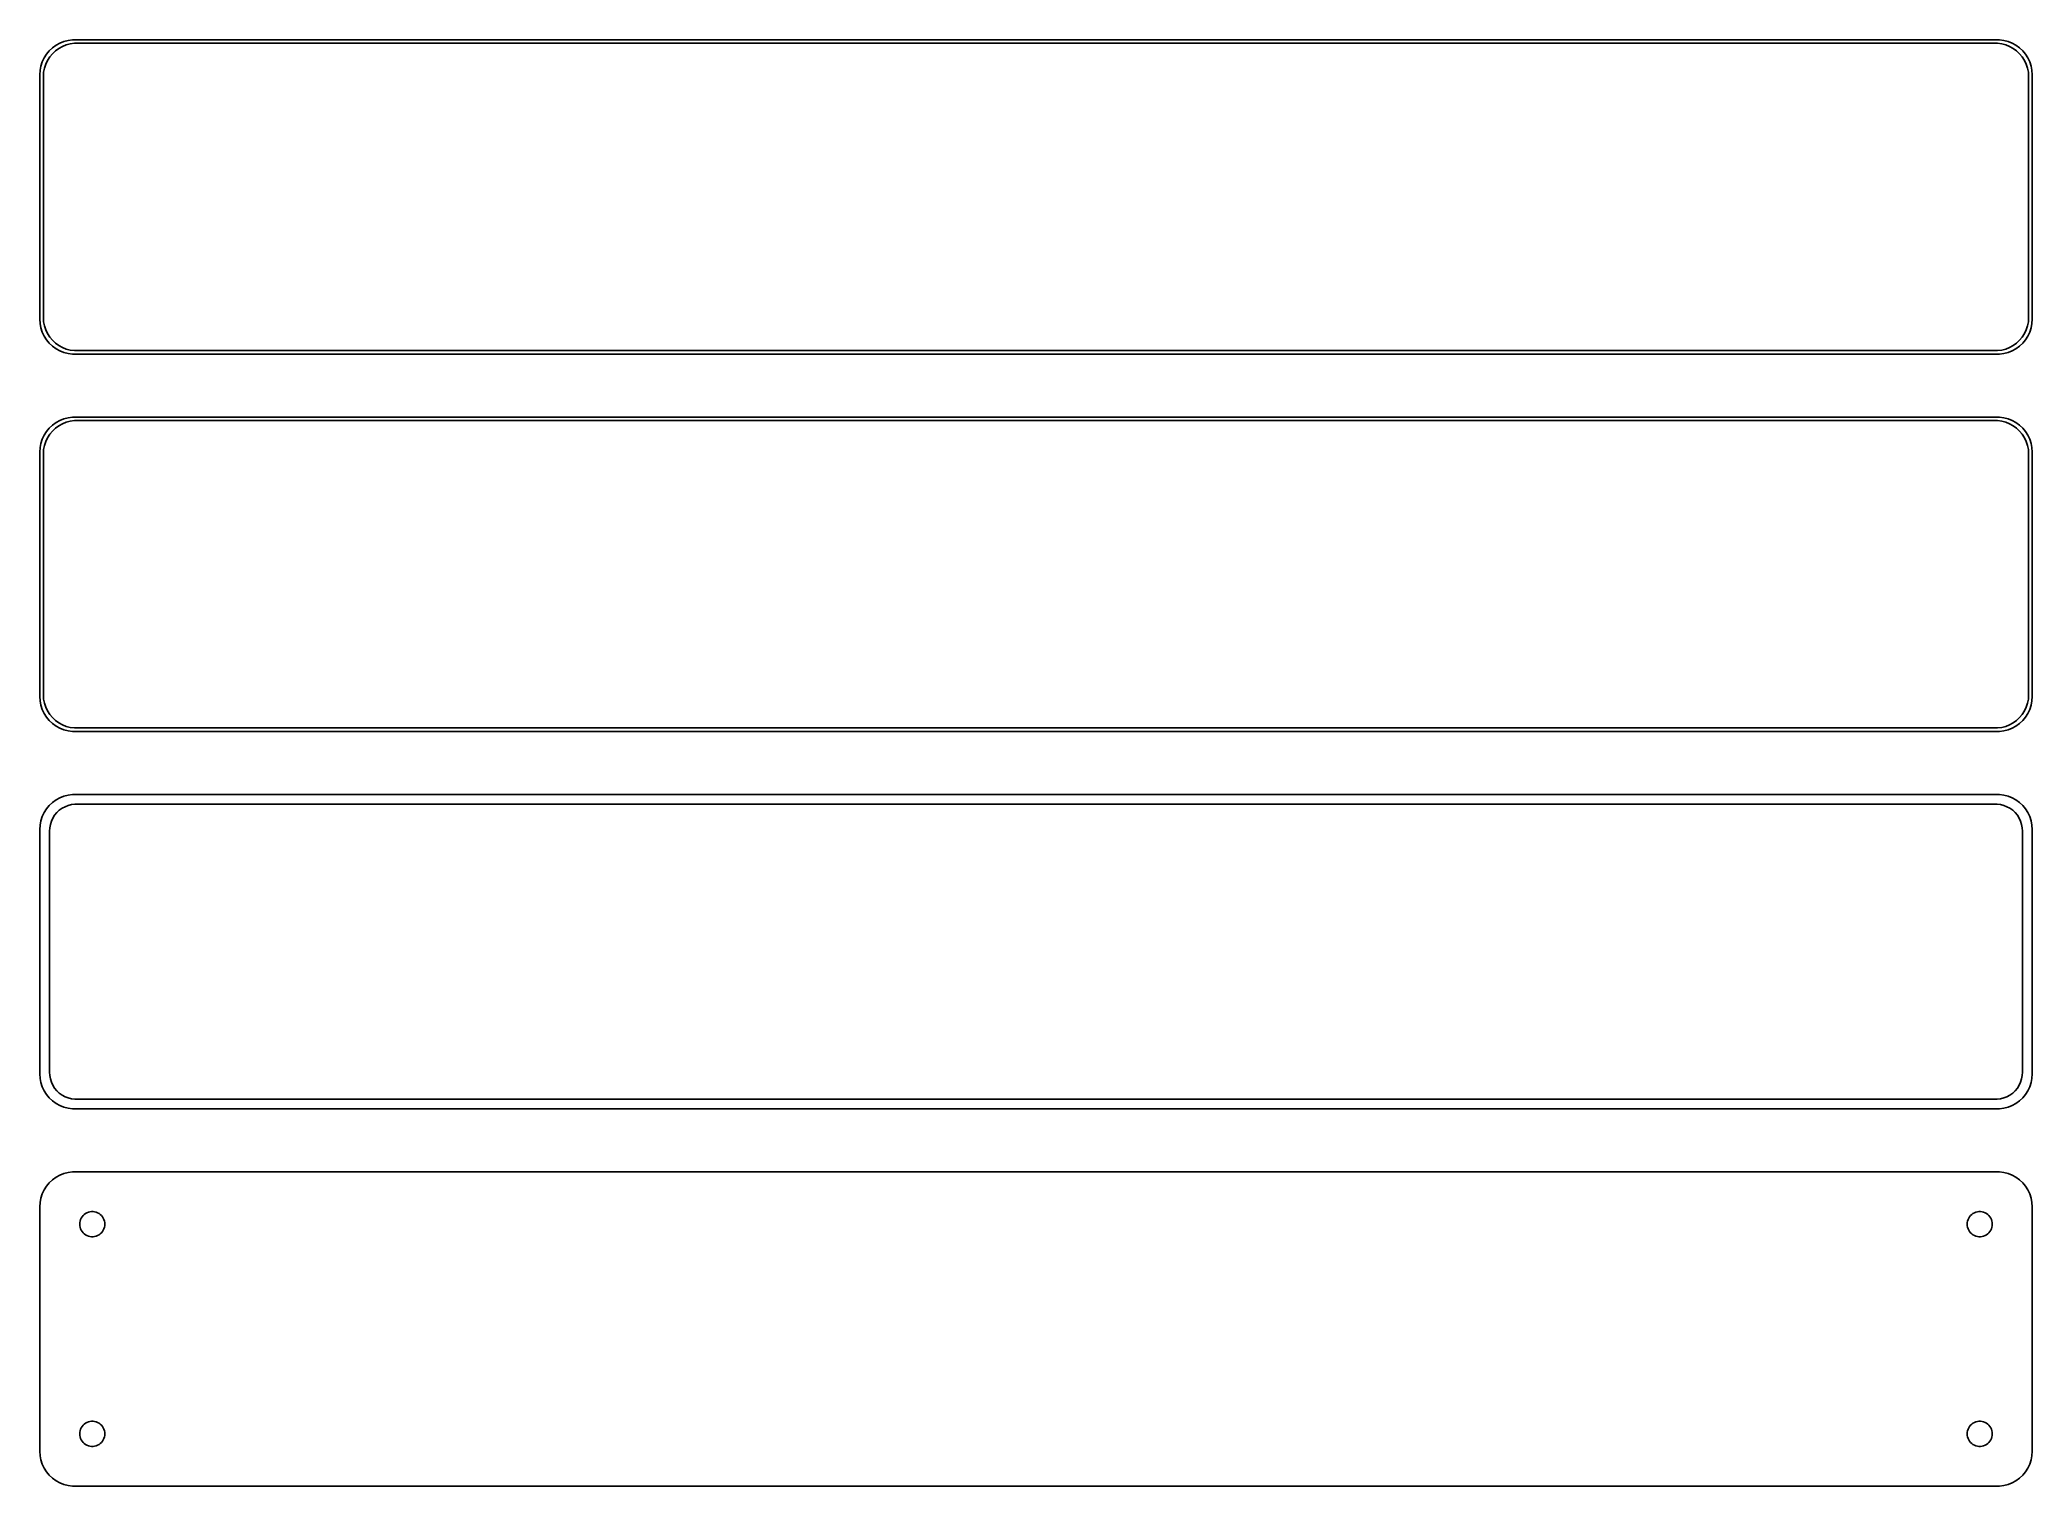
# Model space of a CAD drawing. Header units: metres. Extents: x -142 to 142, y 140 to 346.
import ezdxf

# ---------------------------------------------------------------- set-up
doc = ezdxf.new("R2010")
doc.units = ezdxf.units.M

msp = doc.modelspace()

# ---------------------------------------------------------------- linework, layer by layer
for p, q in [((-141.145, 344.923), (-141.545, 344.439)), ((-140.687, 345.353), (-141.145, 344.923)), ((-140.713, 344.502), (-140.278, 344.91)), ((-140.179, 345.722), (-140.687, 345.353)), ((-140.278, 344.91), (-139.795, 345.261)), ((-139.629, 346.024), (-140.179, 345.722)), ((-139.795, 345.261), (-139.272, 345.548)), ((-139.045, 346.255), (-139.629, 346.024)), ((-139.272, 345.548), (-138.718, 345.768)), ((-138.437, 346.411), (-139.045, 346.255)), ((-138.718, 345.768), (-138.14, 345.916)), ((-137.814, 346.49), (-138.437, 346.411)), ((-138.14, 345.916), (-137.548, 345.991)), ((137.814, 346.49), (-137.814, 346.49)), ((-137.548, 345.991), (137.548, 345.991)), ((137.548, 345.991), (138.14, 345.916)), ((138.437, 346.411), (137.814, 346.49)), ((138.14, 345.916), (138.718, 345.768)), ((139.045, 346.255), (138.437, 346.411)), ((138.718, 345.768), (139.272, 345.548)), ((139.629, 346.024), (139.045, 346.255)), ((139.272, 345.548), (139.795, 345.261)), ((140.179, 345.722), (139.629, 346.024)), ((139.795, 345.261), (140.278, 344.91)), ((140.687, 345.353), (140.179, 345.722)), ((140.278, 344.91), (140.713, 344.502)), ((141.145, 344.923), (140.687, 345.353)), ((141.545, 344.439), (141.145, 344.923)), ((-142.461, 342.127), (-142.5, 341.5)), ((-142.343, 342.743), (-142.461, 342.127)), ((-142.149, 343.341), (-142.343, 342.743)), ((-141.882, 343.909), (-142.149, 343.341)), ((-141.963, 341.845), (-141.851, 342.431)), ((-141.545, 344.439), (-141.882, 343.909)), ((-141.851, 342.431), (-141.666, 342.999)), ((-141.666, 342.999), (-141.412, 343.538)), ((-141.412, 343.538), (-141.093, 344.042)), ((-141.093, 344.042), (-140.713, 344.502)), ((140.713, 344.502), (141.093, 344.042)), ((141.093, 344.042), (141.412, 343.538)), ((141.412, 343.538), (141.666, 342.999)), ((141.882, 343.909), (141.545, 344.439)), ((141.666, 342.999), (141.851, 342.431)), ((141.851, 342.431), (141.963, 341.845)), ((142.149, 343.341), (141.882, 343.909)), ((142.343, 342.743), (142.149, 343.341)), ((142.461, 342.127), (142.343, 342.743)), ((142.5, 341.5), (142.461, 342.127)), ((-142.5, 341.5), (-142.5, 306.5)), ((-142, 341.25), (-141.963, 341.845)), ((-142, 306.75), (-142, 341.25)), ((141.963, 341.845), (142, 341.25)), ((142, 341.25), (142, 306.75)), ((142.5, 306.5), (142.5, 341.5)), ((-142.5, 306.5), (-142.461, 305.873)), ((-142.461, 305.873), (-142.343, 305.257)), ((-142.343, 305.257), (-142.149, 304.659)), ((-141.963, 306.155), (-142, 306.75)), ((-141.851, 305.569), (-141.963, 306.155)), ((-141.666, 305.001), (-141.851, 305.569)), ((-141.412, 304.462), (-141.666, 305.001)), ((141.666, 305.001), (141.412, 304.462)), ((141.851, 305.569), (141.666, 305.001)), ((141.963, 306.155), (141.851, 305.569)), ((142, 306.75), (141.963, 306.155)), ((142.149, 304.659), (142.343, 305.257)), ((142.343, 305.257), (142.461, 305.873)), ((142.461, 305.873), (142.5, 306.5)), ((-142.149, 304.659), (-141.882, 304.091)), ((-141.882, 304.091), (-141.545, 303.561)), ((-141.545, 303.561), (-141.145, 303.077)), ((-141.093, 303.958), (-141.412, 304.462)), ((-141.145, 303.077), (-140.687, 302.647)), ((-140.713, 303.498), (-141.093, 303.958)), ((-140.278, 303.09), (-140.713, 303.498)), ((-140.687, 302.647), (-140.179, 302.278)), ((-139.795, 302.739), (-140.278, 303.09)), ((-140.179, 302.278), (-139.629, 301.976)), ((-139.272, 302.452), (-139.795, 302.739)), ((-138.718, 302.232), (-139.272, 302.452)), ((-138.14, 302.084), (-138.718, 302.232)), ((138.718, 302.232), (138.14, 302.084)), ((139.272, 302.452), (138.718, 302.232)), ((139.795, 302.739), (139.272, 302.452)), ((139.629, 301.976), (140.179, 302.278)), ((140.278, 303.09), (139.795, 302.739)), ((140.179, 302.278), (140.687, 302.647)), ((140.713, 303.498), (140.278, 303.09)), ((140.687, 302.647), (141.145, 303.077)), ((141.093, 303.958), (140.713, 303.498)), ((141.412, 304.462), (141.093, 303.958)), ((141.145, 303.077), (141.545, 303.561)), ((141.545, 303.561), (141.882, 304.091)), ((141.882, 304.091), (142.149, 304.659)), ((-139.629, 301.976), (-139.045, 301.745)), ((-139.045, 301.745), (-138.437, 301.589)), ((-138.437, 301.589), (-137.814, 301.51)), ((-137.548, 302.009), (-138.14, 302.084)), ((-137.814, 301.51), (137.814, 301.51)), ((137.548, 302.009), (-137.548, 302.009)), ((138.14, 302.084), (137.548, 302.009)), ((137.814, 301.51), (138.437, 301.589)), ((138.437, 301.589), (139.045, 301.745)), ((139.045, 301.745), (139.629, 301.976)), ((-141.145, 290.923), (-141.545, 290.439)), ((-140.687, 291.353), (-141.145, 290.923)), ((-140.713, 290.502), (-140.278, 290.91)), ((-140.179, 291.722), (-140.687, 291.353)), ((-140.278, 290.91), (-139.795, 291.261)), ((-139.629, 292.024), (-140.179, 291.722)), ((-139.795, 291.261), (-139.272, 291.548)), ((-139.045, 292.255), (-139.629, 292.024)), ((-139.272, 291.548), (-138.718, 291.768)), ((-138.437, 292.411), (-139.045, 292.255)), ((-138.718, 291.768), (-138.14, 291.916)), ((-137.814, 292.49), (-138.437, 292.411)), ((-138.14, 291.916), (-137.548, 291.991)), ((137.814, 292.49), (-137.814, 292.49)), ((-137.548, 291.991), (137.548, 291.991)), ((137.548, 291.991), (138.14, 291.916)), ((138.437, 292.411), (137.814, 292.49)), ((138.14, 291.916), (138.718, 291.768)), ((139.045, 292.255), (138.437, 292.411)), ((138.718, 291.768), (139.272, 291.548)), ((139.629, 292.024), (139.045, 292.255)), ((139.272, 291.548), (139.795, 291.261)), ((140.179, 291.722), (139.629, 292.024)), ((139.795, 291.261), (140.278, 290.91)), ((140.687, 291.353), (140.179, 291.722)), ((140.278, 290.91), (140.713, 290.502)), ((141.145, 290.923), (140.687, 291.353)), ((141.545, 290.439), (141.145, 290.923)), ((-142.461, 288.127), (-142.5, 287.5)), ((-142.343, 288.743), (-142.461, 288.127)), ((-142.149, 289.341), (-142.343, 288.743)), ((-141.882, 289.909), (-142.149, 289.341)), ((-141.963, 287.845), (-141.851, 288.431)), ((-141.545, 290.439), (-141.882, 289.909)), ((-141.851, 288.431), (-141.666, 288.999)), ((-141.666, 288.999), (-141.412, 289.538)), ((-141.412, 289.538), (-141.093, 290.042)), ((-141.093, 290.042), (-140.713, 290.502)), ((140.713, 290.502), (141.093, 290.042)), ((141.093, 290.042), (141.412, 289.538)), ((141.412, 289.538), (141.666, 288.999)), ((141.882, 289.909), (141.545, 290.439)), ((141.666, 288.999), (141.851, 288.431)), ((141.851, 288.431), (141.963, 287.845)), ((142.149, 289.341), (141.882, 289.909)), ((142.343, 288.743), (142.149, 289.341)), ((142.461, 288.127), (142.343, 288.743)), ((142.5, 287.5), (142.461, 288.127)), ((-142.5, 287.5), (-142.5, 252.5)), ((-142, 287.25), (-141.963, 287.845)), ((-142, 252.75), (-142, 287.25)), ((141.963, 287.845), (142, 287.25)), ((142, 287.25), (142, 252.75)), ((142.5, 252.5), (142.5, 287.5)), ((-142.5, 252.5), (-142.461, 251.873)), ((-142.461, 251.873), (-142.343, 251.257)), ((-142.343, 251.257), (-142.149, 250.659)), ((-141.963, 252.155), (-142, 252.75)), ((-141.851, 251.569), (-141.963, 252.155)), ((-141.666, 251.001), (-141.851, 251.569)), ((-141.412, 250.462), (-141.666, 251.001)), ((141.666, 251.001), (141.412, 250.462)), ((141.851, 251.569), (141.666, 251.001)), ((141.963, 252.155), (141.851, 251.569)), ((142, 252.75), (141.963, 252.155)), ((142.149, 250.659), (142.343, 251.257)), ((142.343, 251.257), (142.461, 251.873)), ((142.461, 251.873), (142.5, 252.5)), ((-142.149, 250.659), (-141.882, 250.091)), ((-141.882, 250.091), (-141.545, 249.561)), ((-141.545, 249.561), (-141.145, 249.077)), ((-141.093, 249.958), (-141.412, 250.462)), ((-141.145, 249.077), (-140.687, 248.647)), ((-140.713, 249.498), (-141.093, 249.958)), ((-140.278, 249.09), (-140.713, 249.498)), ((-140.687, 248.647), (-140.179, 248.278)), ((-139.795, 248.739), (-140.278, 249.09)), ((-140.179, 248.278), (-139.629, 247.976)), ((-139.272, 248.452), (-139.795, 248.739)), ((-139.629, 247.976), (-139.045, 247.745)), ((-138.718, 248.232), (-139.272, 248.452)), ((-138.14, 248.084), (-138.718, 248.232)), ((-137.548, 248.009), (-138.14, 248.084)), ((137.548, 248.009), (-137.548, 248.009)), ((138.14, 248.084), (137.548, 248.009)), ((138.718, 248.232), (138.14, 248.084)), ((139.272, 248.452), (138.718, 248.232)), ((139.045, 247.745), (139.629, 247.976)), ((139.795, 248.739), (139.272, 248.452)), ((139.629, 247.976), (140.179, 248.278)), ((140.278, 249.09), (139.795, 248.739)), ((140.179, 248.278), (140.687, 248.647)), ((140.713, 249.498), (140.278, 249.09)), ((140.687, 248.647), (141.145, 249.077)), ((141.093, 249.958), (140.713, 249.498)), ((141.412, 250.462), (141.093, 249.958)), ((141.145, 249.077), (141.545, 249.561)), ((141.545, 249.561), (141.882, 250.091)), ((141.882, 250.091), (142.149, 250.659)), ((-139.045, 247.745), (-138.437, 247.589)), ((-138.437, 247.589), (-137.814, 247.51)), ((-137.814, 247.51), (137.814, 247.51)), ((137.814, 247.51), (138.437, 247.589)), ((138.437, 247.589), (139.045, 247.745)), ((-141.145, 236.923), (-141.545, 236.439)), ((-140.687, 237.353), (-141.145, 236.923)), ((-140.179, 237.722), (-140.687, 237.353)), ((-139.629, 238.024), (-140.179, 237.722)), ((-139.045, 238.255), (-139.629, 238.024)), ((-139.323, 236.517), (-138.898, 236.751)), ((-138.437, 238.411), (-139.045, 238.255)), ((-138.898, 236.751), (-138.446, 236.93)), ((-138.446, 236.93), (-137.975, 237.051)), ((-137.814, 238.49), (-138.437, 238.411)), ((-137.975, 237.051), (-137.493, 237.112)), ((137.814, 238.49), (-137.814, 238.49)), ((-137.493, 237.112), (137.493, 237.112)), ((137.493, 237.112), (137.975, 237.051)), ((138.437, 238.411), (137.814, 238.49)), ((137.975, 237.051), (138.446, 236.93)), ((139.045, 238.255), (138.437, 238.411)), ((138.446, 236.93), (138.898, 236.751)), ((138.898, 236.751), (139.323, 236.517)), ((139.629, 238.024), (139.045, 238.255)), ((140.179, 237.722), (139.629, 238.024)), ((140.687, 237.353), (140.179, 237.722)), ((141.145, 236.923), (140.687, 237.353)), ((141.545, 236.439), (141.145, 236.923)), ((-142.461, 234.127), (-142.5, 233.5)), ((-142.343, 234.743), (-142.461, 234.127)), ((-142.149, 235.341), (-142.343, 234.743)), ((-141.882, 235.909), (-142.149, 235.341)), ((-141.545, 236.439), (-141.882, 235.909)), ((-141.119, 233.25), (-141.089, 233.735)), ((-141.089, 233.735), (-140.998, 234.212)), ((-140.998, 234.212), (-140.848, 234.674)), ((-140.848, 234.674), (-140.641, 235.114)), ((-140.641, 235.114), (-140.38, 235.524)), ((-140.38, 235.524), (-140.071, 235.899)), ((-140.071, 235.899), (-139.716, 236.231)), ((-139.716, 236.231), (-139.323, 236.517)), ((139.323, 236.517), (139.716, 236.231)), ((139.716, 236.231), (140.071, 235.899)), ((140.071, 235.899), (140.38, 235.524)), ((140.38, 235.524), (140.641, 235.114)), ((140.641, 235.114), (140.848, 234.674)), ((140.848, 234.674), (140.998, 234.212)), ((140.998, 234.212), (141.089, 233.735)), ((141.089, 233.735), (141.119, 233.25)), ((141.882, 235.909), (141.545, 236.439)), ((142.149, 235.341), (141.882, 235.909)), ((142.343, 234.743), (142.149, 235.341)), ((142.461, 234.127), (142.343, 234.743)), ((142.5, 233.5), (142.461, 234.127)), ((-142.5, 233.5), (-142.5, 198.5)), ((-141.119, 198.75), (-141.119, 233.25)), ((141.119, 233.25), (141.119, 198.75)), ((142.5, 198.5), (142.5, 233.5)), ((-142.5, 198.5), (-142.461, 197.873)), ((-142.461, 197.873), (-142.343, 197.257)), ((-142.343, 197.257), (-142.149, 196.659)), ((-142.149, 196.659), (-141.882, 196.091)), ((-141.089, 198.265), (-141.119, 198.75)), ((-140.998, 197.788), (-141.089, 198.265)), ((-140.848, 197.326), (-140.998, 197.788)), ((-140.641, 196.886), (-140.848, 197.326)), ((-140.38, 196.476), (-140.641, 196.886)), ((140.641, 196.886), (140.38, 196.476)), ((140.848, 197.326), (140.641, 196.886)), ((140.998, 197.788), (140.848, 197.326)), ((141.089, 198.265), (140.998, 197.788)), ((141.119, 198.75), (141.089, 198.265)), ((141.882, 196.091), (142.149, 196.659)), ((142.149, 196.659), (142.343, 197.257)), ((142.343, 197.257), (142.461, 197.873)), ((142.461, 197.873), (142.5, 198.5)), ((-141.882, 196.091), (-141.545, 195.561)), ((-141.545, 195.561), (-141.145, 195.077)), ((-141.145, 195.077), (-140.687, 194.647)), ((-140.687, 194.647), (-140.179, 194.278)), ((-140.071, 196.101), (-140.38, 196.476)), ((-140.179, 194.278), (-139.629, 193.976)), ((-139.716, 195.769), (-140.071, 196.101)), ((-139.323, 195.483), (-139.716, 195.769)), ((-139.629, 193.976), (-139.045, 193.745)), ((-138.898, 195.249), (-139.323, 195.483)), ((-138.446, 195.07), (-138.898, 195.249)), ((-137.975, 194.949), (-138.446, 195.07)), ((-137.493, 194.888), (-137.975, 194.949)), ((137.493, 194.888), (-137.493, 194.888)), ((137.975, 194.949), (137.493, 194.888)), ((138.446, 195.07), (137.975, 194.949)), ((138.898, 195.249), (138.446, 195.07)), ((139.323, 195.483), (138.898, 195.249)), ((139.045, 193.745), (139.629, 193.976)), ((139.716, 195.769), (139.323, 195.483)), ((139.629, 193.976), (140.179, 194.278)), ((140.071, 196.101), (139.716, 195.769)), ((140.38, 196.476), (140.071, 196.101)), ((140.179, 194.278), (140.687, 194.647)), ((140.687, 194.647), (141.145, 195.077)), ((141.145, 195.077), (141.545, 195.561)), ((141.545, 195.561), (141.882, 196.091)), ((-139.045, 193.745), (-138.437, 193.589)), ((-138.437, 193.589), (-137.814, 193.51)), ((-137.814, 193.51), (137.814, 193.51)), ((137.814, 193.51), (138.437, 193.589)), ((138.437, 193.589), (139.045, 193.745)), ((-141.545, 182.439), (-141.882, 181.909)), ((-141.145, 182.923), (-141.545, 182.439)), ((-140.687, 183.353), (-141.145, 182.923)), ((-140.179, 183.722), (-140.687, 183.353)), ((-139.629, 184.024), (-140.179, 183.722)), ((-139.045, 184.255), (-139.629, 184.024)), ((-138.437, 184.411), (-139.045, 184.255)), ((-137.814, 184.49), (-138.437, 184.411)), ((137.814, 184.49), (-137.814, 184.49)), ((138.437, 184.411), (137.814, 184.49)), ((139.045, 184.255), (138.437, 184.411)), ((139.629, 184.024), (139.045, 184.255)), ((140.179, 183.722), (139.629, 184.024)), ((140.687, 183.353), (140.179, 183.722)), ((141.145, 182.923), (140.687, 183.353)), ((141.545, 182.439), (141.145, 182.923)), ((141.882, 181.909), (141.545, 182.439)), ((-142.461, 180.127), (-142.5, 179.5)), ((-142.343, 180.743), (-142.461, 180.127)), ((-142.149, 181.341), (-142.343, 180.743)), ((-141.882, 181.909), (-142.149, 181.341)), ((142.149, 181.341), (141.882, 181.909)), ((142.343, 180.743), (142.149, 181.341)), ((142.461, 180.127), (142.343, 180.743)), ((142.5, 179.5), (142.461, 180.127)), ((-142.5, 179.5), (-142.5, 144.5)), ((-136.8, 177), (-136.786, 177.226)), ((-136.786, 176.774), (-136.8, 177)), ((-136.786, 177.226), (-136.743, 177.448)), ((-136.743, 176.552), (-136.786, 176.774)), ((-136.743, 177.448), (-136.674, 177.663)), ((-136.674, 177.663), (-136.577, 177.867)), ((-136.577, 177.867), (-136.456, 178.058)), ((-136.456, 178.058), (-136.312, 178.232)), ((-136.312, 178.232), (-136.147, 178.387)), ((-136.147, 178.387), (-135.964, 178.52)), ((-135.964, 178.52), (-135.766, 178.629)), ((-135.766, 178.629), (-135.556, 178.712)), ((-135.556, 178.712), (-135.337, 178.768)), ((-135.337, 178.768), (-135.113, 178.796)), ((-135.113, 178.796), (-134.887, 178.796)), ((-134.887, 178.796), (-134.663, 178.768)), ((-134.663, 178.768), (-134.444, 178.712)), ((-134.444, 178.712), (-134.234, 178.629)), ((-134.234, 178.629), (-134.036, 178.52)), ((-134.036, 178.52), (-133.853, 178.387)), ((-133.853, 178.387), (-133.688, 178.232)), ((-133.688, 178.232), (-133.544, 178.058)), ((-133.544, 178.058), (-133.423, 177.867)), ((-133.423, 177.867), (-133.326, 177.663)), ((-133.326, 177.663), (-133.257, 177.448)), ((-133.257, 177.448), (-133.214, 177.226)), ((-133.214, 176.774), (-133.257, 176.552)), ((-133.214, 177.226), (-133.2, 177)), ((-133.2, 177), (-133.214, 176.774)), ((133.2, 177), (133.214, 177.226)), ((133.214, 176.774), (133.2, 177)), ((133.214, 177.226), (133.257, 177.448)), ((133.257, 176.552), (133.214, 176.774)), ((133.257, 177.448), (133.326, 177.663)), ((133.326, 177.663), (133.423, 177.867)), ((133.423, 177.867), (133.544, 178.058)), ((133.544, 178.058), (133.688, 178.232)), ((133.688, 178.232), (133.853, 178.387)), ((133.853, 178.387), (134.036, 178.52)), ((134.036, 178.52), (134.234, 178.629)), ((134.234, 178.629), (134.444, 178.712)), ((134.444, 178.712), (134.663, 178.768)), ((134.663, 178.768), (134.887, 178.796)), ((134.887, 178.796), (135.113, 178.796)), ((135.113, 178.796), (135.337, 178.768)), ((135.337, 178.768), (135.556, 178.712)), ((135.556, 178.712), (135.766, 178.629)), ((135.766, 178.629), (135.964, 178.52)), ((135.964, 178.52), (136.147, 178.387)), ((136.147, 178.387), (136.312, 178.232)), ((136.312, 178.232), (136.456, 178.058)), ((136.456, 178.058), (136.577, 177.867)), ((136.577, 177.867), (136.674, 177.663)), ((136.674, 177.663), (136.743, 177.448)), ((136.743, 177.448), (136.786, 177.226)), ((136.786, 176.774), (136.743, 176.552)), ((136.786, 177.226), (136.8, 177)), ((136.8, 177), (136.786, 176.774)), ((142.5, 144.5), (142.5, 179.5)), ((-136.674, 176.337), (-136.743, 176.552)), ((-136.577, 176.133), (-136.674, 176.337)), ((-136.456, 175.942), (-136.577, 176.133)), ((-136.312, 175.768), (-136.456, 175.942)), ((-136.147, 175.613), (-136.312, 175.768)), ((-135.964, 175.48), (-136.147, 175.613)), ((-135.766, 175.371), (-135.964, 175.48)), ((-135.556, 175.288), (-135.766, 175.371)), ((-135.337, 175.232), (-135.556, 175.288)), ((-135.113, 175.204), (-135.337, 175.232)), ((-134.887, 175.204), (-135.113, 175.204)), ((-134.663, 175.232), (-134.887, 175.204)), ((-134.444, 175.288), (-134.663, 175.232)), ((-134.234, 175.371), (-134.444, 175.288)), ((-134.036, 175.48), (-134.234, 175.371)), ((-133.853, 175.613), (-134.036, 175.48)), ((-133.688, 175.768), (-133.853, 175.613)), ((-133.544, 175.942), (-133.688, 175.768)), ((-133.423, 176.133), (-133.544, 175.942)), ((-133.326, 176.337), (-133.423, 176.133)), ((-133.257, 176.552), (-133.326, 176.337)), ((133.326, 176.337), (133.257, 176.552)), ((133.423, 176.133), (133.326, 176.337)), ((133.544, 175.942), (133.423, 176.133)), ((133.688, 175.768), (133.544, 175.942)), ((133.853, 175.613), (133.688, 175.768)), ((134.036, 175.48), (133.853, 175.613)), ((134.234, 175.371), (134.036, 175.48)), ((134.444, 175.288), (134.234, 175.371)), ((134.663, 175.232), (134.444, 175.288)), ((134.887, 175.204), (134.663, 175.232)), ((135.113, 175.204), (134.887, 175.204)), ((135.337, 175.232), (135.113, 175.204)), ((135.556, 175.288), (135.337, 175.232)), ((135.766, 175.371), (135.556, 175.288)), ((135.964, 175.48), (135.766, 175.371)), ((136.147, 175.613), (135.964, 175.48)), ((136.312, 175.768), (136.147, 175.613)), ((136.456, 175.942), (136.312, 175.768)), ((136.577, 176.133), (136.456, 175.942)), ((136.674, 176.337), (136.577, 176.133)), ((136.743, 176.552), (136.674, 176.337)), ((-136.456, 148.058), (-136.312, 148.232)), ((-136.312, 148.232), (-136.147, 148.387)), ((-136.147, 148.387), (-135.964, 148.52)), ((-135.964, 148.52), (-135.766, 148.629)), ((-135.766, 148.629), (-135.556, 148.712)), ((-135.556, 148.712), (-135.337, 148.768)), ((-135.337, 148.768), (-135.113, 148.796)), ((-135.113, 148.796), (-134.887, 148.796)), ((-134.887, 148.796), (-134.663, 148.768)), ((-134.663, 148.768), (-134.444, 148.712)), ((-134.444, 148.712), (-134.234, 148.629)), ((-134.234, 148.629), (-134.036, 148.52)), ((-134.036, 148.52), (-133.853, 148.387)), ((-133.853, 148.387), (-133.688, 148.232)), ((-133.688, 148.232), (-133.544, 148.058)), ((133.544, 148.058), (133.688, 148.232)), ((133.688, 148.232), (133.853, 148.387)), ((133.853, 148.387), (134.036, 148.52)), ((134.036, 148.52), (134.234, 148.629)), ((134.234, 148.629), (134.444, 148.712)), ((134.444, 148.712), (134.663, 148.768)), ((134.663, 148.768), (134.887, 148.796)), ((134.887, 148.796), (135.113, 148.796)), ((135.113, 148.796), (135.337, 148.768)), ((135.337, 148.768), (135.556, 148.712)), ((135.556, 148.712), (135.766, 148.629)), ((135.766, 148.629), (135.964, 148.52)), ((135.964, 148.52), (136.147, 148.387)), ((136.147, 148.387), (136.312, 148.232)), ((136.312, 148.232), (136.456, 148.058)), ((-136.8, 147), (-136.786, 147.226)), ((-136.786, 146.774), (-136.8, 147)), ((-136.786, 147.226), (-136.743, 147.448)), ((-136.743, 146.552), (-136.786, 146.774)), ((-136.743, 147.448), (-136.674, 147.663)), ((-136.674, 146.337), (-136.743, 146.552)), ((-136.674, 147.663), (-136.577, 147.867)), ((-136.577, 146.133), (-136.674, 146.337)), ((-136.577, 147.867), (-136.456, 148.058)), ((-136.456, 145.942), (-136.577, 146.133)), ((-136.312, 145.768), (-136.456, 145.942)), ((-136.147, 145.613), (-136.312, 145.768)), ((-135.964, 145.48), (-136.147, 145.613)), ((-135.766, 145.371), (-135.964, 145.48)), ((-135.556, 145.288), (-135.766, 145.371)), ((-134.234, 145.371), (-134.444, 145.288)), ((-134.036, 145.48), (-134.234, 145.371)), ((-133.853, 145.613), (-134.036, 145.48)), ((-133.688, 145.768), (-133.853, 145.613)), ((-133.544, 145.942), (-133.688, 145.768)), ((-133.544, 148.058), (-133.423, 147.867)), ((-133.423, 146.133), (-133.544, 145.942)), ((-133.423, 147.867), (-133.326, 147.663)), ((-133.326, 146.337), (-133.423, 146.133)), ((-133.326, 147.663), (-133.257, 147.448)), ((-133.257, 146.552), (-133.326, 146.337)), ((-133.257, 147.448), (-133.214, 147.226)), ((-133.214, 146.774), (-133.257, 146.552)), ((-133.214, 147.226), (-133.2, 147)), ((-133.2, 147), (-133.214, 146.774)), ((133.2, 147), (133.214, 147.226)), ((133.214, 146.774), (133.2, 147)), ((133.214, 147.226), (133.257, 147.448)), ((133.257, 146.552), (133.214, 146.774)), ((133.257, 147.448), (133.326, 147.663)), ((133.326, 146.337), (133.257, 146.552)), ((133.326, 147.663), (133.423, 147.867)), ((133.423, 146.133), (133.326, 146.337)), ((133.423, 147.867), (133.544, 148.058)), ((133.544, 145.942), (133.423, 146.133)), ((133.688, 145.768), (133.544, 145.942)), ((133.853, 145.613), (133.688, 145.768)), ((134.036, 145.48), (133.853, 145.613)), ((134.234, 145.371), (134.036, 145.48)), ((134.444, 145.288), (134.234, 145.371)), ((135.766, 145.371), (135.556, 145.288)), ((135.964, 145.48), (135.766, 145.371)), ((136.147, 145.613), (135.964, 145.48)), ((136.312, 145.768), (136.147, 145.613)), ((136.456, 145.942), (136.312, 145.768)), ((136.456, 148.058), (136.577, 147.867)), ((136.577, 146.133), (136.456, 145.942)), ((136.577, 147.867), (136.674, 147.663)), ((136.674, 146.337), (136.577, 146.133)), ((136.674, 147.663), (136.743, 147.448)), ((136.743, 146.552), (136.674, 146.337)), ((136.743, 147.448), (136.786, 147.226)), ((136.786, 146.774), (136.743, 146.552)), ((136.786, 147.226), (136.8, 147)), ((136.8, 147), (136.786, 146.774)), ((-142.5, 144.5), (-142.461, 143.873)), ((-142.461, 143.873), (-142.343, 143.257)), ((-142.343, 143.257), (-142.149, 142.659)), ((-142.149, 142.659), (-141.882, 142.091)), ((-135.337, 145.232), (-135.556, 145.288)), ((-135.113, 145.204), (-135.337, 145.232)), ((-134.887, 145.204), (-135.113, 145.204)), ((-134.663, 145.232), (-134.887, 145.204)), ((-134.444, 145.288), (-134.663, 145.232)), ((134.663, 145.232), (134.444, 145.288)), ((134.887, 145.204), (134.663, 145.232)), ((135.113, 145.204), (134.887, 145.204)), ((135.337, 145.232), (135.113, 145.204)), ((135.556, 145.288), (135.337, 145.232)), ((141.882, 142.091), (142.149, 142.659)), ((142.149, 142.659), (142.343, 143.257)), ((142.343, 143.257), (142.461, 143.873)), ((142.461, 143.873), (142.5, 144.5)), ((-141.882, 142.091), (-141.545, 141.561)), ((-141.545, 141.561), (-141.145, 141.077)), ((-141.145, 141.077), (-140.687, 140.647)), ((-140.687, 140.647), (-140.179, 140.278)), ((-140.179, 140.278), (-139.629, 139.976)), ((-139.629, 139.976), (-139.045, 139.745)), ((-139.045, 139.745), (-138.437, 139.589)), ((138.437, 139.589), (139.045, 139.745)), ((139.045, 139.745), (139.629, 139.976)), ((139.629, 139.976), (140.179, 140.278)), ((140.179, 140.278), (140.687, 140.647)), ((140.687, 140.647), (141.145, 141.077)), ((141.145, 141.077), (141.545, 141.561)), ((141.545, 141.561), (141.882, 142.091)), ((-138.437, 139.589), (-137.814, 139.51)), ((-137.814, 139.51), (137.814, 139.51)), ((137.814, 139.51), (138.437, 139.589))]:
    msp.add_line(p, q)

doc.saveas('drawing.dxf')
